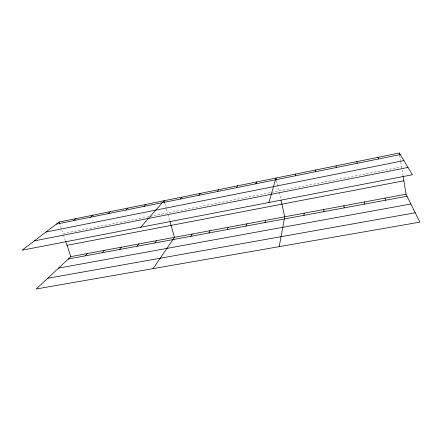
<?xml version="1.0" encoding="UTF-8"?>
<svg xmlns="http://www.w3.org/2000/svg" width="442" height="442" viewBox="0 0 442 442"><rect width="100%" height="100%" fill="white"/><g stroke="black" fill="none" stroke-linecap="round" stroke-linejoin="round"><path stroke-width="0.33" stroke-dasharray="2.21 1.66" d="M148.772 216.668L63.018 233.58L59.957 224.608M150.103 216.403L270.918 192.568M271.581 192.441L401.563 166.8M63.466 234.89L65.471 240.763M164.783 203.32L166.253 208.464M166.435 209.105L167.535 212.967M167.905 214.276L169.772 220.818M276.559 180.629L278.908 190.994M279.206 192.314L280.841 199.557M399.745 155.645L400.706 161.545M400.817 162.203L402.977 175.468"/><path stroke-width="0.66" d="M315.676 171.689L315.737 169.971M303.958 215.337L304.151 213.177M295.4 175.789L295.692 174.037M279.178 246.653L284.742 216.79L280.99 200.215M265.023 222.547L265.642 220.348M268.907 202.48L275.974 178.038L276.416 179.982M246.017 226.072L246.835 223.845M255.841 183.784L256.57 181.977M227.31 229.536L228.326 227.293M236.536 187.69L237.481 185.85M208.889 232.951L210.099 230.685M190.756 236.31L192.148 234.028M217.547 191.53L218.685 189.662M153.114 268.62L174.474 237.321L169.955 221.475M198.85 195.309L200.187 193.414M154.788 242.978L156.54 240.658M180.452 199.027L181.982 197.11M136.959 246.282L138.876 243.945M140.683 227.265L164.054 200.745L164.601 202.674M119.401 249.531L121.489 247.183M102.113 252.736L104.362 250.371M143.97 206.403L145.866 204.436M85.085 255.89L87.494 253.515M125.893 210.06L127.965 208.066M406.038 194.209L70.875 256.609L36.261 288.98L419.9 222.127L406.038 194.209L403.087 176.131M108.102 213.657L110.345 211.641M90.582 217.199L92.997 215.16M73.339 220.685L75.908 218.63M59.084 222.039L22.1 250.194L412.392 174.739L399.314 153.02L59.084 222.039L59.742 223.967M56.355 224.116L400.259 154.59M45.951 232.033L403.894 160.617M34.343 240.873L407.999 167.441M67.029 245.332L403.85 180.8M68.317 259.001L407.043 196.231M58.565 268.117L410.9 204M47.703 278.283L415.253 212.768M377.893 157.363L378.573 158.971M384.988 198.127L385.733 200.182M65.692 241.415L70.875 256.609M356.827 161.639L357.252 163.28M364.28 201.983L364.783 204.066M399.314 153.02L399.634 154.987M343.909 205.773L344.174 207.884M336.113 165.838L336.29 167.518M323.87 209.508L323.903 211.641"/></g></svg>
